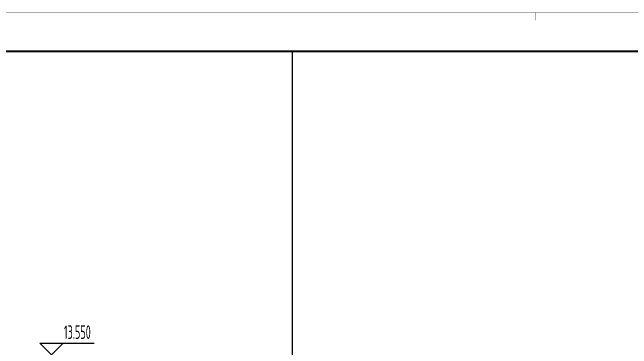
# Model space of a CAD drawing. Extents: x -280168 to 205214, y -148835 to -64913.
# Drawn here: x 149703 to 165642, y -98076 to -89430 of the extents above; entities that cross this region are included whole.
import ezdxf

# ---------------------------------------------------------------- set-up
doc = ezdxf.new("R2010")
doc.units = 0
doc.header["$LTSCALE"] = 1000
doc.header["$MEASUREMENT"] = 0
doc.layers.add('01-标注_标高', color=200, linetype='Continuous')
doc.layers.add('02-TEXT_标注', color=130, linetype='Continuous')
doc.layers.add('04-不打印_辅助线', color=165, linetype='Continuous', plot=False)
doc.styles.add('_TCH_DIM', font='ros1.shx', dxfattribs={"width": 0.75, "bigfont": 'jd.shx'})

# ---------------------------------------------------------------- blocks, each defined once
blk = doc.blocks.new('图框-A1')
for points, const_width in [([(0, 0), (841, 0), (841, 594), (0, 594)], 0.05), ([(766, 584), (25, 584), (25, 10), (766, 10)], 0.5)]:
    blk.add_lwpolyline(points, close=True, dxfattribs=dict(const_width=const_width))
at = {"const_width": 0.05}
blk.add_lwpolyline([(420.5, 594), (420.5, 592)], dxfattribs=at)

msp = doc.modelspace()

# ---------------------------------------------------------------- linework, layer by layer
at = {"layer": '01-标注_标高'}
for p, q in [((150705.6, -98232.1), (150405.6, -97932.1)), ((150405.6, -97932.1), (151809.6, -97932.1)), ((150705.6, -98232.1), (151005.6, -97932.1))]:
    msp.add_line(p, q, dxfattribs=at)
at = {"layer": '04-不打印_辅助线'}
msp.add_line((156908.4, -90432.1), (156908.4, -114984.6), dxfattribs=at)
msp.add_lwpolyline([(123611.1, -117932.1), (197711.1, -117932.1), (197711.1, -90432.1), (123611.1, -90432.1)], close=True, dxfattribs=at)

# ---------------------------------------------------------------- block references
at = {"xscale": 100, "yscale": 100, "zscale": 100}
msp.add_blockref('图框-A1', (121111.1, -148832.1), dxfattribs=at)

# ---------------------------------------------------------------- texts
at = {"layer": '02-TEXT_标注', "style": '_TCH_DIM', "width": 0.6375}
msp.add_text('13.550', height=350, dxfattribs=at).set_placement((151028.4, -97827.1))

doc.saveas('drawing.dxf')
